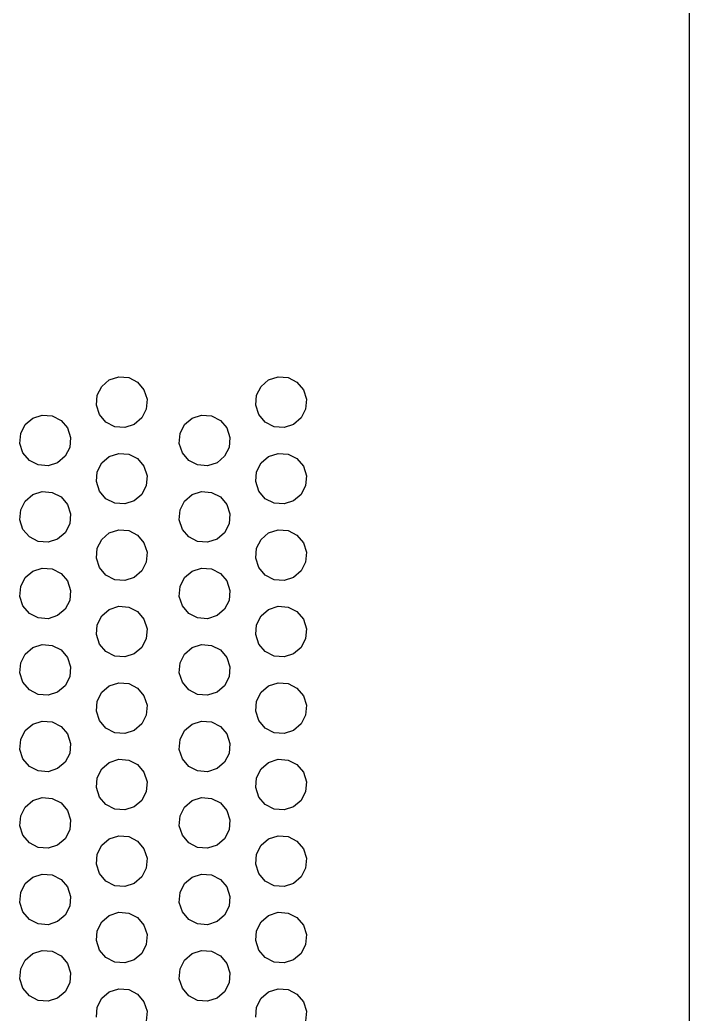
# Model space of a CAD drawing. Header units: metres. Extents: x 50 to 377, y 20 to 300.
# Drawn here: x 350.56 to 376.81, y 71.76 to 110.76 of the extents above; entities that cross this region are included whole.
import ezdxf

# ---------------------------------------------------------------- set-up
doc = ezdxf.new("R2010")
doc.units = ezdxf.units.M

msp = doc.modelspace()

# ---------------------------------------------------------------- linework, layer by layer
at = {"layer": 'Layer0'}
for p, q in [((376.807, 182.749, 0), (376.807, 32.763, 0)), ((354.069, 96.636, 0), (354.441, 96.756, 0)), ((354.441, 96.756, 0), (354.83, 96.725, 0)), ((354.83, 96.725, 0), (355.177, 96.547, 0)), ((360.319, 96.636, 0), (360.691, 96.756, 0)), ((360.691, 96.756, 0), (361.08, 96.725, 0)), ((361.08, 96.725, 0), (361.427, 96.547, 0)), ((353.595, 96.035, 0), (353.772, 96.383, 0)), ((353.772, 96.383, 0), (354.069, 96.636, 0)), ((355.177, 96.547, 0), (355.43, 96.25, 0)), ((359.845, 96.035, 0), (360.022, 96.383, 0)), ((360.022, 96.383, 0), (360.319, 96.636, 0)), ((361.427, 96.547, 0), (361.68, 96.25, 0)), ((353.564, 95.646, 0), (353.595, 96.035, 0)), ((355.43, 96.25, 0), (355.55, 95.879, 0)), ((359.814, 95.646, 0), (359.845, 96.035, 0)), ((361.68, 96.25, 0), (361.8, 95.879, 0)), ((353.684, 95.275, 0), (353.564, 95.646, 0)), ((355.55, 95.879, 0), (355.519, 95.49, 0)), ((359.934, 95.275, 0), (359.814, 95.646, 0)), ((361.8, 95.879, 0), (361.769, 95.49, 0)), ((351.069, 95.136, 0), (351.441, 95.256, 0)), ((351.441, 95.256, 0), (351.83, 95.225, 0)), ((351.83, 95.225, 0), (352.177, 95.047, 0)), ((353.937, 94.978, 0), (353.684, 95.275, 0)), ((355.519, 95.49, 0), (355.342, 95.143, 0)), ((357.319, 95.136, 0), (357.691, 95.256, 0)), ((357.691, 95.256, 0), (358.08, 95.225, 0)), ((358.08, 95.225, 0), (358.427, 95.047, 0)), ((360.187, 94.978, 0), (359.934, 95.275, 0)), ((361.769, 95.49, 0), (361.592, 95.143, 0)), ((350.595, 94.535, 0), (350.772, 94.883, 0)), ((350.772, 94.883, 0), (351.069, 95.136, 0)), ((352.177, 95.047, 0), (352.43, 94.75, 0)), ((354.284, 94.8, 0), (353.937, 94.978, 0)), ((354.673, 94.769, 0), (354.284, 94.8, 0)), ((355.045, 94.89, 0), (354.673, 94.769, 0)), ((355.342, 95.143, 0), (355.045, 94.89, 0)), ((356.845, 94.535, 0), (357.022, 94.883, 0)), ((357.022, 94.883, 0), (357.319, 95.136, 0)), ((358.427, 95.047, 0), (358.68, 94.75, 0)), ((360.534, 94.8, 0), (360.187, 94.978, 0)), ((360.923, 94.769, 0), (360.534, 94.8, 0)), ((361.295, 94.89, 0), (360.923, 94.769, 0)), ((361.592, 95.143, 0), (361.295, 94.89, 0)), ((350.564, 94.146, 0), (350.595, 94.535, 0)), ((352.43, 94.75, 0), (352.55, 94.379, 0)), ((352.55, 94.379, 0), (352.519, 93.99, 0)), ((356.814, 94.146, 0), (356.845, 94.535, 0)), ((358.68, 94.75, 0), (358.8, 94.379, 0)), ((358.8, 94.379, 0), (358.769, 93.99, 0)), ((350.684, 93.775, 0), (350.564, 94.146, 0)), ((352.519, 93.99, 0), (352.342, 93.643, 0)), ((356.934, 93.775, 0), (356.814, 94.146, 0)), ((358.769, 93.99, 0), (358.592, 93.643, 0)), ((350.937, 93.478, 0), (350.684, 93.775, 0)), ((352.342, 93.643, 0), (352.045, 93.39, 0)), ((353.772, 93.383, 0), (354.069, 93.636, 0)), ((354.069, 93.636, 0), (354.441, 93.756, 0)), ((354.441, 93.756, 0), (354.83, 93.725, 0)), ((354.83, 93.725, 0), (355.177, 93.547, 0)), ((357.187, 93.478, 0), (356.934, 93.775, 0)), ((358.592, 93.643, 0), (358.295, 93.39, 0)), ((360.022, 93.383, 0), (360.319, 93.636, 0)), ((360.319, 93.636, 0), (360.691, 93.756, 0)), ((360.691, 93.756, 0), (361.08, 93.725, 0)), ((361.08, 93.725, 0), (361.427, 93.547, 0)), ((351.284, 93.3, 0), (350.937, 93.478, 0)), ((351.673, 93.269, 0), (351.284, 93.3, 0)), ((352.045, 93.39, 0), (351.673, 93.269, 0)), ((353.595, 93.035, 0), (353.772, 93.383, 0)), ((355.177, 93.547, 0), (355.43, 93.25, 0)), ((355.43, 93.25, 0), (355.55, 92.879, 0)), ((357.534, 93.3, 0), (357.187, 93.478, 0)), ((357.923, 93.269, 0), (357.534, 93.3, 0)), ((358.295, 93.39, 0), (357.923, 93.269, 0)), ((359.845, 93.035, 0), (360.022, 93.383, 0)), ((361.427, 93.547, 0), (361.68, 93.25, 0)), ((361.68, 93.25, 0), (361.8, 92.879, 0)), ((353.564, 92.646, 0), (353.595, 93.035, 0)), ((355.55, 92.879, 0), (355.519, 92.49, 0)), ((359.814, 92.646, 0), (359.845, 93.035, 0)), ((361.8, 92.879, 0), (361.769, 92.49, 0)), ((353.684, 92.275, 0), (353.564, 92.646, 0)), ((355.519, 92.49, 0), (355.342, 92.143, 0)), ((359.934, 92.275, 0), (359.814, 92.646, 0)), ((361.769, 92.49, 0), (361.592, 92.143, 0)), ((350.772, 91.883, 0), (351.069, 92.136, 0)), ((351.069, 92.136, 0), (351.441, 92.256, 0)), ((351.441, 92.256, 0), (351.83, 92.225, 0)), ((351.83, 92.225, 0), (352.177, 92.047, 0)), ((352.177, 92.047, 0), (352.43, 91.75, 0)), ((353.937, 91.978, 0), (353.684, 92.275, 0)), ((355.342, 92.143, 0), (355.045, 91.89, 0)), ((357.022, 91.883, 0), (357.319, 92.136, 0)), ((357.319, 92.136, 0), (357.691, 92.256, 0)), ((357.691, 92.256, 0), (358.08, 92.225, 0)), ((358.08, 92.225, 0), (358.427, 92.047, 0)), ((358.427, 92.047, 0), (358.68, 91.75, 0)), ((360.187, 91.978, 0), (359.934, 92.275, 0)), ((361.592, 92.143, 0), (361.295, 91.89, 0)), ((350.595, 91.535, 0), (350.772, 91.883, 0)), ((352.43, 91.75, 0), (352.55, 91.379, 0)), ((354.284, 91.8, 0), (353.937, 91.978, 0)), ((354.673, 91.769, 0), (354.284, 91.8, 0)), ((355.045, 91.89, 0), (354.673, 91.769, 0)), ((356.845, 91.535, 0), (357.022, 91.883, 0)), ((358.68, 91.75, 0), (358.8, 91.379, 0)), ((360.534, 91.8, 0), (360.187, 91.978, 0)), ((360.923, 91.769, 0), (360.534, 91.8, 0)), ((361.295, 91.89, 0), (360.923, 91.769, 0)), ((350.564, 91.146, 0), (350.595, 91.535, 0)), ((352.55, 91.379, 0), (352.519, 90.99, 0)), ((356.814, 91.146, 0), (356.845, 91.535, 0)), ((358.8, 91.379, 0), (358.769, 90.99, 0)), ((350.684, 90.775, 0), (350.564, 91.146, 0)), ((352.519, 90.99, 0), (352.342, 90.643, 0)), ((356.934, 90.775, 0), (356.814, 91.146, 0)), ((358.769, 90.99, 0), (358.592, 90.643, 0)), ((350.937, 90.478, 0), (350.684, 90.775, 0)), ((351.284, 90.3, 0), (350.937, 90.478, 0)), ((352.342, 90.643, 0), (352.045, 90.39, 0)), ((353.772, 90.383, 0), (354.069, 90.636, 0)), ((354.069, 90.636, 0), (354.441, 90.756, 0)), ((354.441, 90.756, 0), (354.83, 90.725, 0)), ((354.83, 90.725, 0), (355.177, 90.547, 0)), ((355.177, 90.547, 0), (355.43, 90.25, 0)), ((357.187, 90.478, 0), (356.934, 90.775, 0)), ((357.534, 90.3, 0), (357.187, 90.478, 0)), ((358.592, 90.643, 0), (358.295, 90.39, 0)), ((360.022, 90.383, 0), (360.319, 90.636, 0)), ((360.319, 90.636, 0), (360.691, 90.756, 0)), ((360.691, 90.756, 0), (361.08, 90.725, 0)), ((361.08, 90.725, 0), (361.427, 90.547, 0)), ((361.427, 90.547, 0), (361.68, 90.25, 0)), ((351.673, 90.269, 0), (351.284, 90.3, 0)), ((352.045, 90.39, 0), (351.673, 90.269, 0)), ((353.595, 90.035, 0), (353.772, 90.383, 0)), ((355.43, 90.25, 0), (355.55, 89.879, 0)), ((357.923, 90.269, 0), (357.534, 90.3, 0)), ((358.295, 90.39, 0), (357.923, 90.269, 0)), ((359.845, 90.035, 0), (360.022, 90.383, 0)), ((361.68, 90.25, 0), (361.8, 89.879, 0)), ((353.564, 89.646, 0), (353.595, 90.035, 0)), ((355.55, 89.879, 0), (355.519, 89.49, 0)), ((359.814, 89.646, 0), (359.845, 90.035, 0)), ((361.8, 89.879, 0), (361.769, 89.49, 0)), ((353.684, 89.275, 0), (353.564, 89.646, 0)), ((355.519, 89.49, 0), (355.342, 89.143, 0)), ((359.934, 89.275, 0), (359.814, 89.646, 0)), ((361.769, 89.49, 0), (361.592, 89.143, 0)), ((350.772, 88.883, 0), (351.069, 89.136, 0)), ((351.069, 89.136, 0), (351.441, 89.256, 0)), ((351.441, 89.256, 0), (351.83, 89.225, 0)), ((351.83, 89.225, 0), (352.177, 89.047, 0)), ((352.177, 89.047, 0), (352.43, 88.75, 0)), ((353.937, 88.978, 0), (353.684, 89.275, 0)), ((354.284, 88.8, 0), (353.937, 88.978, 0)), ((355.342, 89.143, 0), (355.045, 88.89, 0)), ((357.022, 88.883, 0), (357.319, 89.136, 0)), ((357.319, 89.136, 0), (357.691, 89.256, 0)), ((357.691, 89.256, 0), (358.08, 89.225, 0)), ((358.08, 89.225, 0), (358.427, 89.047, 0)), ((358.427, 89.047, 0), (358.68, 88.75, 0)), ((360.187, 88.978, 0), (359.934, 89.275, 0)), ((360.534, 88.8, 0), (360.187, 88.978, 0)), ((361.592, 89.143, 0), (361.295, 88.89, 0)), ((350.564, 88.146, 0), (350.595, 88.535, 0)), ((350.595, 88.535, 0), (350.772, 88.883, 0)), ((352.43, 88.75, 0), (352.55, 88.379, 0)), ((354.673, 88.769, 0), (354.284, 88.8, 0)), ((355.045, 88.89, 0), (354.673, 88.769, 0)), ((356.814, 88.146, 0), (356.845, 88.535, 0)), ((356.845, 88.535, 0), (357.022, 88.883, 0)), ((358.68, 88.75, 0), (358.8, 88.379, 0)), ((360.923, 88.769, 0), (360.534, 88.8, 0)), ((361.295, 88.89, 0), (360.923, 88.769, 0)), ((350.684, 87.775, 0), (350.564, 88.146, 0)), ((352.55, 88.379, 0), (352.519, 87.99, 0)), ((356.934, 87.775, 0), (356.814, 88.146, 0)), ((358.8, 88.379, 0), (358.769, 87.99, 0)), ((350.937, 87.478, 0), (350.684, 87.775, 0)), ((352.519, 87.99, 0), (352.342, 87.643, 0)), ((354.069, 87.636, 0), (354.441, 87.756, 0)), ((354.441, 87.756, 0), (354.83, 87.725, 0)), ((357.187, 87.478, 0), (356.934, 87.775, 0)), ((358.769, 87.99, 0), (358.592, 87.643, 0)), ((360.319, 87.636, 0), (360.691, 87.756, 0)), ((360.691, 87.756, 0), (361.08, 87.725, 0)), ((351.284, 87.3, 0), (350.937, 87.478, 0)), ((352.045, 87.39, 0), (351.673, 87.269, 0)), ((352.342, 87.643, 0), (352.045, 87.39, 0)), ((353.595, 87.035, 0), (353.772, 87.383, 0)), ((353.772, 87.383, 0), (354.069, 87.636, 0)), ((354.83, 87.725, 0), (355.177, 87.547, 0)), ((355.177, 87.547, 0), (355.43, 87.25, 0)), ((357.534, 87.3, 0), (357.187, 87.478, 0)), ((358.295, 87.39, 0), (357.923, 87.269, 0)), ((358.592, 87.643, 0), (358.295, 87.39, 0)), ((359.845, 87.035, 0), (360.022, 87.383, 0)), ((360.022, 87.383, 0), (360.319, 87.636, 0)), ((361.08, 87.725, 0), (361.427, 87.547, 0)), ((361.427, 87.547, 0), (361.68, 87.25, 0)), ((351.673, 87.269, 0), (351.284, 87.3, 0)), ((353.564, 86.646, 0), (353.595, 87.035, 0)), ((355.43, 87.25, 0), (355.55, 86.879, 0)), ((357.923, 87.269, 0), (357.534, 87.3, 0)), ((359.814, 86.646, 0), (359.845, 87.035, 0)), ((361.68, 87.25, 0), (361.8, 86.879, 0)), ((353.684, 86.275, 0), (353.564, 86.646, 0)), ((355.55, 86.879, 0), (355.519, 86.49, 0)), ((359.934, 86.275, 0), (359.814, 86.646, 0)), ((361.8, 86.879, 0), (361.769, 86.49, 0)), ((351.069, 86.136, 0), (351.441, 86.256, 0)), ((351.441, 86.256, 0), (351.83, 86.225, 0)), ((351.83, 86.225, 0), (352.177, 86.047, 0)), ((353.937, 85.978, 0), (353.684, 86.275, 0)), ((355.519, 86.49, 0), (355.342, 86.143, 0)), ((357.319, 86.136, 0), (357.691, 86.256, 0)), ((357.691, 86.256, 0), (358.08, 86.225, 0)), ((358.08, 86.225, 0), (358.427, 86.047, 0)), ((360.187, 85.978, 0), (359.934, 86.275, 0)), ((361.769, 86.49, 0), (361.592, 86.143, 0)), ((350.595, 85.535, 0), (350.772, 85.883, 0)), ((350.772, 85.883, 0), (351.069, 86.136, 0)), ((352.177, 86.047, 0), (352.43, 85.75, 0)), ((354.284, 85.8, 0), (353.937, 85.978, 0)), ((354.673, 85.769, 0), (354.284, 85.8, 0)), ((355.045, 85.89, 0), (354.673, 85.769, 0)), ((355.342, 86.143, 0), (355.045, 85.89, 0)), ((356.845, 85.535, 0), (357.022, 85.883, 0)), ((357.022, 85.883, 0), (357.319, 86.136, 0)), ((358.427, 86.047, 0), (358.68, 85.75, 0)), ((360.534, 85.8, 0), (360.187, 85.978, 0)), ((360.923, 85.769, 0), (360.534, 85.8, 0)), ((361.295, 85.89, 0), (360.923, 85.769, 0)), ((361.592, 86.143, 0), (361.295, 85.89, 0)), ((350.564, 85.146, 0), (350.595, 85.535, 0)), ((352.43, 85.75, 0), (352.55, 85.379, 0)), ((356.814, 85.146, 0), (356.845, 85.535, 0)), ((358.68, 85.75, 0), (358.8, 85.379, 0)), ((350.684, 84.775, 0), (350.564, 85.146, 0)), ((352.55, 85.379, 0), (352.519, 84.99, 0)), ((356.934, 84.775, 0), (356.814, 85.146, 0)), ((358.8, 85.379, 0), (358.769, 84.99, 0)), ((350.937, 84.478, 0), (350.684, 84.775, 0)), ((352.342, 84.643, 0), (352.045, 84.39, 0)), ((352.519, 84.99, 0), (352.342, 84.643, 0)), ((353.772, 84.383, 0), (354.069, 84.636, 0)), ((354.069, 84.636, 0), (354.441, 84.756, 0)), ((354.441, 84.756, 0), (354.83, 84.725, 0)), ((354.83, 84.725, 0), (355.177, 84.547, 0)), ((357.187, 84.478, 0), (356.934, 84.775, 0)), ((358.592, 84.643, 0), (358.295, 84.39, 0)), ((358.769, 84.99, 0), (358.592, 84.643, 0)), ((360.022, 84.383, 0), (360.319, 84.636, 0)), ((360.319, 84.636, 0), (360.691, 84.756, 0)), ((360.691, 84.756, 0), (361.08, 84.725, 0)), ((361.08, 84.725, 0), (361.427, 84.547, 0)), ((351.284, 84.3, 0), (350.937, 84.478, 0)), ((351.673, 84.269, 0), (351.284, 84.3, 0)), ((352.045, 84.39, 0), (351.673, 84.269, 0)), ((353.595, 84.035, 0), (353.772, 84.383, 0)), ((355.177, 84.547, 0), (355.43, 84.25, 0)), ((355.43, 84.25, 0), (355.55, 83.879, 0)), ((357.534, 84.3, 0), (357.187, 84.478, 0)), ((357.923, 84.269, 0), (357.534, 84.3, 0)), ((358.295, 84.39, 0), (357.923, 84.269, 0)), ((359.845, 84.035, 0), (360.022, 84.383, 0)), ((361.427, 84.547, 0), (361.68, 84.25, 0)), ((361.68, 84.25, 0), (361.8, 83.879, 0)), ((353.564, 83.646, 0), (353.595, 84.035, 0)), ((355.55, 83.879, 0), (355.519, 83.49, 0)), ((359.814, 83.646, 0), (359.845, 84.035, 0)), ((361.8, 83.879, 0), (361.769, 83.49, 0)), ((353.684, 83.275, 0), (353.564, 83.646, 0)), ((355.519, 83.49, 0), (355.342, 83.143, 0)), ((359.934, 83.275, 0), (359.814, 83.646, 0)), ((361.769, 83.49, 0), (361.592, 83.143, 0)), ((350.772, 82.883, 0), (351.069, 83.136, 0)), ((351.069, 83.136, 0), (351.441, 83.256, 0)), ((351.441, 83.256, 0), (351.83, 83.225, 0)), ((351.83, 83.225, 0), (352.177, 83.047, 0)), ((353.937, 82.978, 0), (353.684, 83.275, 0)), ((355.342, 83.143, 0), (355.045, 82.89, 0)), ((357.022, 82.883, 0), (357.319, 83.136, 0)), ((357.319, 83.136, 0), (357.691, 83.256, 0)), ((357.691, 83.256, 0), (358.08, 83.225, 0)), ((358.08, 83.225, 0), (358.427, 83.047, 0)), ((360.187, 82.978, 0), (359.934, 83.275, 0)), ((361.592, 83.143, 0), (361.295, 82.89, 0)), ((350.595, 82.535, 0), (350.772, 82.883, 0)), ((352.177, 83.047, 0), (352.43, 82.75, 0)), ((352.43, 82.75, 0), (352.55, 82.379, 0)), ((354.284, 82.8, 0), (353.937, 82.978, 0)), ((354.673, 82.769, 0), (354.284, 82.8, 0)), ((355.045, 82.89, 0), (354.673, 82.769, 0)), ((356.845, 82.535, 0), (357.022, 82.883, 0)), ((358.427, 83.047, 0), (358.68, 82.75, 0)), ((358.68, 82.75, 0), (358.8, 82.379, 0)), ((360.534, 82.8, 0), (360.187, 82.978, 0)), ((360.923, 82.769, 0), (360.534, 82.8, 0)), ((361.295, 82.89, 0), (360.923, 82.769, 0)), ((350.564, 82.146, 0), (350.595, 82.535, 0)), ((352.55, 82.379, 0), (352.519, 81.99, 0)), ((356.814, 82.146, 0), (356.845, 82.535, 0)), ((358.8, 82.379, 0), (358.769, 81.99, 0)), ((350.684, 81.775, 0), (350.564, 82.146, 0)), ((352.519, 81.99, 0), (352.342, 81.643, 0)), ((356.934, 81.775, 0), (356.814, 82.146, 0)), ((358.769, 81.99, 0), (358.592, 81.643, 0)), ((350.937, 81.478, 0), (350.684, 81.775, 0)), ((352.342, 81.643, 0), (352.045, 81.39, 0)), ((353.772, 81.383, 0), (354.069, 81.636, 0)), ((354.069, 81.636, 0), (354.441, 81.756, 0)), ((354.441, 81.756, 0), (354.83, 81.725, 0)), ((354.83, 81.725, 0), (355.177, 81.547, 0)), ((355.177, 81.547, 0), (355.43, 81.25, 0)), ((357.187, 81.478, 0), (356.934, 81.775, 0)), ((358.592, 81.643, 0), (358.295, 81.39, 0)), ((360.022, 81.383, 0), (360.319, 81.636, 0)), ((360.319, 81.636, 0), (360.691, 81.756, 0)), ((360.691, 81.756, 0), (361.08, 81.725, 0)), ((361.08, 81.725, 0), (361.427, 81.547, 0)), ((361.427, 81.547, 0), (361.68, 81.25, 0)), ((351.284, 81.3, 0), (350.937, 81.478, 0)), ((351.673, 81.269, 0), (351.284, 81.3, 0)), ((352.045, 81.39, 0), (351.673, 81.269, 0)), ((353.595, 81.035, 0), (353.772, 81.383, 0)), ((355.43, 81.25, 0), (355.55, 80.879, 0)), ((357.534, 81.3, 0), (357.187, 81.478, 0)), ((357.923, 81.269, 0), (357.534, 81.3, 0)), ((358.295, 81.39, 0), (357.923, 81.269, 0)), ((359.845, 81.035, 0), (360.022, 81.383, 0)), ((361.68, 81.25, 0), (361.8, 80.879, 0)), ((353.564, 80.646, 0), (353.595, 81.035, 0)), ((355.55, 80.879, 0), (355.519, 80.49, 0)), ((359.814, 80.646, 0), (359.845, 81.035, 0)), ((361.8, 80.879, 0), (361.769, 80.49, 0)), ((353.684, 80.275, 0), (353.564, 80.646, 0)), ((355.519, 80.49, 0), (355.342, 80.143, 0)), ((359.934, 80.275, 0), (359.814, 80.646, 0)), ((361.769, 80.49, 0), (361.592, 80.143, 0)), ((350.772, 79.883, 0), (351.069, 80.136, 0)), ((351.069, 80.136, 0), (351.441, 80.256, 0)), ((351.441, 80.256, 0), (351.83, 80.225, 0)), ((351.83, 80.225, 0), (352.177, 80.047, 0)), ((352.177, 80.047, 0), (352.43, 79.75, 0)), ((353.937, 79.978, 0), (353.684, 80.275, 0)), ((354.284, 79.8, 0), (353.937, 79.978, 0)), ((355.342, 80.143, 0), (355.045, 79.89, 0)), ((357.022, 79.883, 0), (357.319, 80.136, 0)), ((357.319, 80.136, 0), (357.691, 80.256, 0)), ((357.691, 80.256, 0), (358.08, 80.225, 0)), ((358.08, 80.225, 0), (358.427, 80.047, 0)), ((358.427, 80.047, 0), (358.68, 79.75, 0)), ((360.187, 79.978, 0), (359.934, 80.275, 0)), ((360.534, 79.8, 0), (360.187, 79.978, 0)), ((361.592, 80.143, 0), (361.295, 79.89, 0)), ((350.595, 79.535, 0), (350.772, 79.883, 0)), ((352.43, 79.75, 0), (352.55, 79.379, 0)), ((354.673, 79.769, 0), (354.284, 79.8, 0)), ((355.045, 79.89, 0), (354.673, 79.769, 0)), ((356.845, 79.535, 0), (357.022, 79.883, 0)), ((358.68, 79.75, 0), (358.8, 79.379, 0)), ((360.923, 79.769, 0), (360.534, 79.8, 0)), ((361.295, 79.89, 0), (360.923, 79.769, 0)), ((350.564, 79.146, 0), (350.595, 79.535, 0)), ((352.55, 79.379, 0), (352.519, 78.99, 0)), ((356.814, 79.146, 0), (356.845, 79.535, 0)), ((358.8, 79.379, 0), (358.769, 78.99, 0)), ((350.684, 78.775, 0), (350.564, 79.146, 0)), ((350.937, 78.478, 0), (350.684, 78.775, 0)), ((352.519, 78.99, 0), (352.342, 78.643, 0)), ((356.934, 78.775, 0), (356.814, 79.146, 0)), ((357.187, 78.478, 0), (356.934, 78.775, 0)), ((358.769, 78.99, 0), (358.592, 78.643, 0)), ((351.284, 78.3, 0), (350.937, 78.478, 0)), ((352.045, 78.39, 0), (351.673, 78.269, 0)), ((352.342, 78.643, 0), (352.045, 78.39, 0)), ((353.595, 78.035, 0), (353.772, 78.383, 0)), ((353.772, 78.383, 0), (354.069, 78.636, 0)), ((354.069, 78.636, 0), (354.441, 78.756, 0)), ((354.441, 78.756, 0), (354.83, 78.725, 0)), ((354.83, 78.725, 0), (355.177, 78.547, 0)), ((355.177, 78.547, 0), (355.43, 78.25, 0)), ((357.534, 78.3, 0), (357.187, 78.478, 0)), ((358.295, 78.39, 0), (357.923, 78.269, 0)), ((358.592, 78.643, 0), (358.295, 78.39, 0)), ((359.845, 78.035, 0), (360.022, 78.383, 0)), ((360.022, 78.383, 0), (360.319, 78.636, 0)), ((360.319, 78.636, 0), (360.691, 78.756, 0)), ((360.691, 78.756, 0), (361.08, 78.725, 0)), ((361.08, 78.725, 0), (361.427, 78.547, 0)), ((361.427, 78.547, 0), (361.68, 78.25, 0)), ((351.673, 78.269, 0), (351.284, 78.3, 0)), ((353.564, 77.646, 0), (353.595, 78.035, 0)), ((355.43, 78.25, 0), (355.55, 77.879, 0)), ((357.923, 78.269, 0), (357.534, 78.3, 0)), ((359.814, 77.646, 0), (359.845, 78.035, 0)), ((361.68, 78.25, 0), (361.8, 77.879, 0)), ((353.684, 77.275, 0), (353.564, 77.646, 0)), ((355.55, 77.879, 0), (355.519, 77.49, 0)), ((359.934, 77.275, 0), (359.814, 77.646, 0)), ((361.8, 77.879, 0), (361.769, 77.49, 0)), ((351.069, 77.136, 0), (351.441, 77.256, 0)), ((351.441, 77.256, 0), (351.83, 77.225, 0)), ((351.83, 77.225, 0), (352.177, 77.047, 0)), ((353.937, 76.978, 0), (353.684, 77.275, 0)), ((355.519, 77.49, 0), (355.342, 77.143, 0)), ((357.319, 77.136, 0), (357.691, 77.256, 0)), ((357.691, 77.256, 0), (358.08, 77.225, 0)), ((358.08, 77.225, 0), (358.427, 77.047, 0)), ((360.187, 76.978, 0), (359.934, 77.275, 0)), ((361.769, 77.49, 0), (361.592, 77.143, 0)), ((350.595, 76.535, 0), (350.772, 76.883, 0)), ((350.772, 76.883, 0), (351.069, 77.136, 0)), ((352.177, 77.047, 0), (352.43, 76.75, 0)), ((354.284, 76.8, 0), (353.937, 76.978, 0)), ((355.045, 76.89, 0), (354.673, 76.769, 0)), ((355.342, 77.143, 0), (355.045, 76.89, 0)), ((356.845, 76.535, 0), (357.022, 76.883, 0)), ((357.022, 76.883, 0), (357.319, 77.136, 0)), ((358.427, 77.047, 0), (358.68, 76.75, 0)), ((360.534, 76.8, 0), (360.187, 76.978, 0)), ((361.295, 76.89, 0), (360.923, 76.769, 0)), ((361.592, 77.143, 0), (361.295, 76.89, 0)), ((350.564, 76.146, 0), (350.595, 76.535, 0)), ((352.43, 76.75, 0), (352.55, 76.379, 0)), ((354.673, 76.769, 0), (354.284, 76.8, 0)), ((356.814, 76.146, 0), (356.845, 76.535, 0)), ((358.68, 76.75, 0), (358.8, 76.379, 0)), ((360.923, 76.769, 0), (360.534, 76.8, 0)), ((350.684, 75.775, 0), (350.564, 76.146, 0)), ((352.55, 76.379, 0), (352.519, 75.99, 0)), ((356.934, 75.775, 0), (356.814, 76.146, 0)), ((358.8, 76.379, 0), (358.769, 75.99, 0)), ((350.937, 75.478, 0), (350.684, 75.775, 0)), ((352.519, 75.99, 0), (352.342, 75.643, 0)), ((354.069, 75.636, 0), (354.441, 75.756, 0)), ((354.441, 75.756, 0), (354.83, 75.725, 0)), ((354.83, 75.725, 0), (355.177, 75.547, 0)), ((357.187, 75.478, 0), (356.934, 75.775, 0)), ((358.769, 75.99, 0), (358.592, 75.643, 0)), ((360.319, 75.636, 0), (360.691, 75.756, 0)), ((360.691, 75.756, 0), (361.08, 75.725, 0)), ((361.08, 75.725, 0), (361.427, 75.547, 0)), ((351.284, 75.3, 0), (350.937, 75.478, 0)), ((351.673, 75.269, 0), (351.284, 75.3, 0)), ((352.045, 75.39, 0), (351.673, 75.269, 0)), ((352.342, 75.643, 0), (352.045, 75.39, 0)), ((353.595, 75.035, 0), (353.772, 75.383, 0)), ((353.772, 75.383, 0), (354.069, 75.636, 0)), ((355.177, 75.547, 0), (355.43, 75.25, 0)), ((357.534, 75.3, 0), (357.187, 75.478, 0)), ((357.923, 75.269, 0), (357.534, 75.3, 0)), ((358.295, 75.39, 0), (357.923, 75.269, 0)), ((358.592, 75.643, 0), (358.295, 75.39, 0)), ((359.845, 75.035, 0), (360.022, 75.383, 0)), ((360.022, 75.383, 0), (360.319, 75.636, 0)), ((361.427, 75.547, 0), (361.68, 75.25, 0)), ((353.564, 74.646, 0), (353.595, 75.035, 0)), ((355.43, 75.25, 0), (355.55, 74.879, 0)), ((355.55, 74.879, 0), (355.519, 74.49, 0)), ((359.814, 74.646, 0), (359.845, 75.035, 0)), ((361.68, 75.25, 0), (361.8, 74.879, 0)), ((361.8, 74.879, 0), (361.769, 74.49, 0)), ((353.684, 74.275, 0), (353.564, 74.646, 0)), ((355.519, 74.49, 0), (355.342, 74.143, 0)), ((359.934, 74.275, 0), (359.814, 74.646, 0)), ((361.769, 74.49, 0), (361.592, 74.143, 0)), ((350.772, 73.883, 0), (351.069, 74.136, 0)), ((351.069, 74.136, 0), (351.441, 74.256, 0)), ((351.441, 74.256, 0), (351.83, 74.225, 0)), ((351.83, 74.225, 0), (352.177, 74.047, 0)), ((353.937, 73.978, 0), (353.684, 74.275, 0)), ((355.342, 74.143, 0), (355.045, 73.89, 0)), ((357.022, 73.883, 0), (357.319, 74.136, 0)), ((357.319, 74.136, 0), (357.691, 74.256, 0)), ((357.691, 74.256, 0), (358.08, 74.225, 0)), ((358.08, 74.225, 0), (358.427, 74.047, 0)), ((360.187, 73.978, 0), (359.934, 74.275, 0)), ((361.592, 74.143, 0), (361.295, 73.89, 0)), ((350.595, 73.535, 0), (350.772, 73.883, 0)), ((352.177, 74.047, 0), (352.43, 73.75, 0)), ((352.43, 73.75, 0), (352.55, 73.379, 0)), ((354.284, 73.8, 0), (353.937, 73.978, 0)), ((354.673, 73.769, 0), (354.284, 73.8, 0)), ((355.045, 73.89, 0), (354.673, 73.769, 0)), ((356.845, 73.535, 0), (357.022, 73.883, 0)), ((358.427, 74.047, 0), (358.68, 73.75, 0)), ((358.68, 73.75, 0), (358.8, 73.379, 0)), ((360.534, 73.8, 0), (360.187, 73.978, 0)), ((360.923, 73.769, 0), (360.534, 73.8, 0)), ((361.295, 73.89, 0), (360.923, 73.769, 0)), ((350.564, 73.146, 0), (350.595, 73.535, 0)), ((352.55, 73.379, 0), (352.519, 72.99, 0)), ((356.814, 73.146, 0), (356.845, 73.535, 0)), ((358.8, 73.379, 0), (358.769, 72.99, 0)), ((350.684, 72.775, 0), (350.564, 73.146, 0)), ((352.519, 72.99, 0), (352.342, 72.643, 0)), ((356.934, 72.775, 0), (356.814, 73.146, 0)), ((358.769, 72.99, 0), (358.592, 72.643, 0)), ((350.937, 72.478, 0), (350.684, 72.775, 0)), ((352.342, 72.643, 0), (352.045, 72.39, 0)), ((353.772, 72.383, 0), (354.069, 72.636, 0)), ((354.069, 72.636, 0), (354.441, 72.756, 0)), ((354.441, 72.756, 0), (354.83, 72.725, 0)), ((354.83, 72.725, 0), (355.177, 72.547, 0)), ((355.177, 72.547, 0), (355.43, 72.25, 0)), ((357.187, 72.478, 0), (356.934, 72.775, 0)), ((358.592, 72.643, 0), (358.295, 72.39, 0)), ((360.022, 72.383, 0), (360.319, 72.636, 0)), ((360.319, 72.636, 0), (360.691, 72.756, 0)), ((360.691, 72.756, 0), (361.08, 72.725, 0)), ((361.08, 72.725, 0), (361.427, 72.547, 0)), ((361.427, 72.547, 0), (361.68, 72.25, 0)), ((351.284, 72.3, 0), (350.937, 72.478, 0)), ((351.673, 72.269, 0), (351.284, 72.3, 0)), ((352.045, 72.39, 0), (351.673, 72.269, 0)), ((353.595, 72.035, 0), (353.772, 72.383, 0)), ((355.43, 72.25, 0), (355.55, 71.879, 0)), ((357.534, 72.3, 0), (357.187, 72.478, 0)), ((357.923, 72.269, 0), (357.534, 72.3, 0)), ((358.295, 72.39, 0), (357.923, 72.269, 0)), ((359.845, 72.035, 0), (360.022, 72.383, 0)), ((361.68, 72.25, 0), (361.8, 71.879, 0)), ((353.564, 71.646, 0), (353.595, 72.035, 0)), ((355.55, 71.879, 0), (355.519, 71.49, 0)), ((359.814, 71.646, 0), (359.845, 72.035, 0)), ((361.8, 71.879, 0), (361.769, 71.49, 0))]:
    msp.add_line(p, q, dxfattribs=at)

doc.saveas('drawing.dxf')
